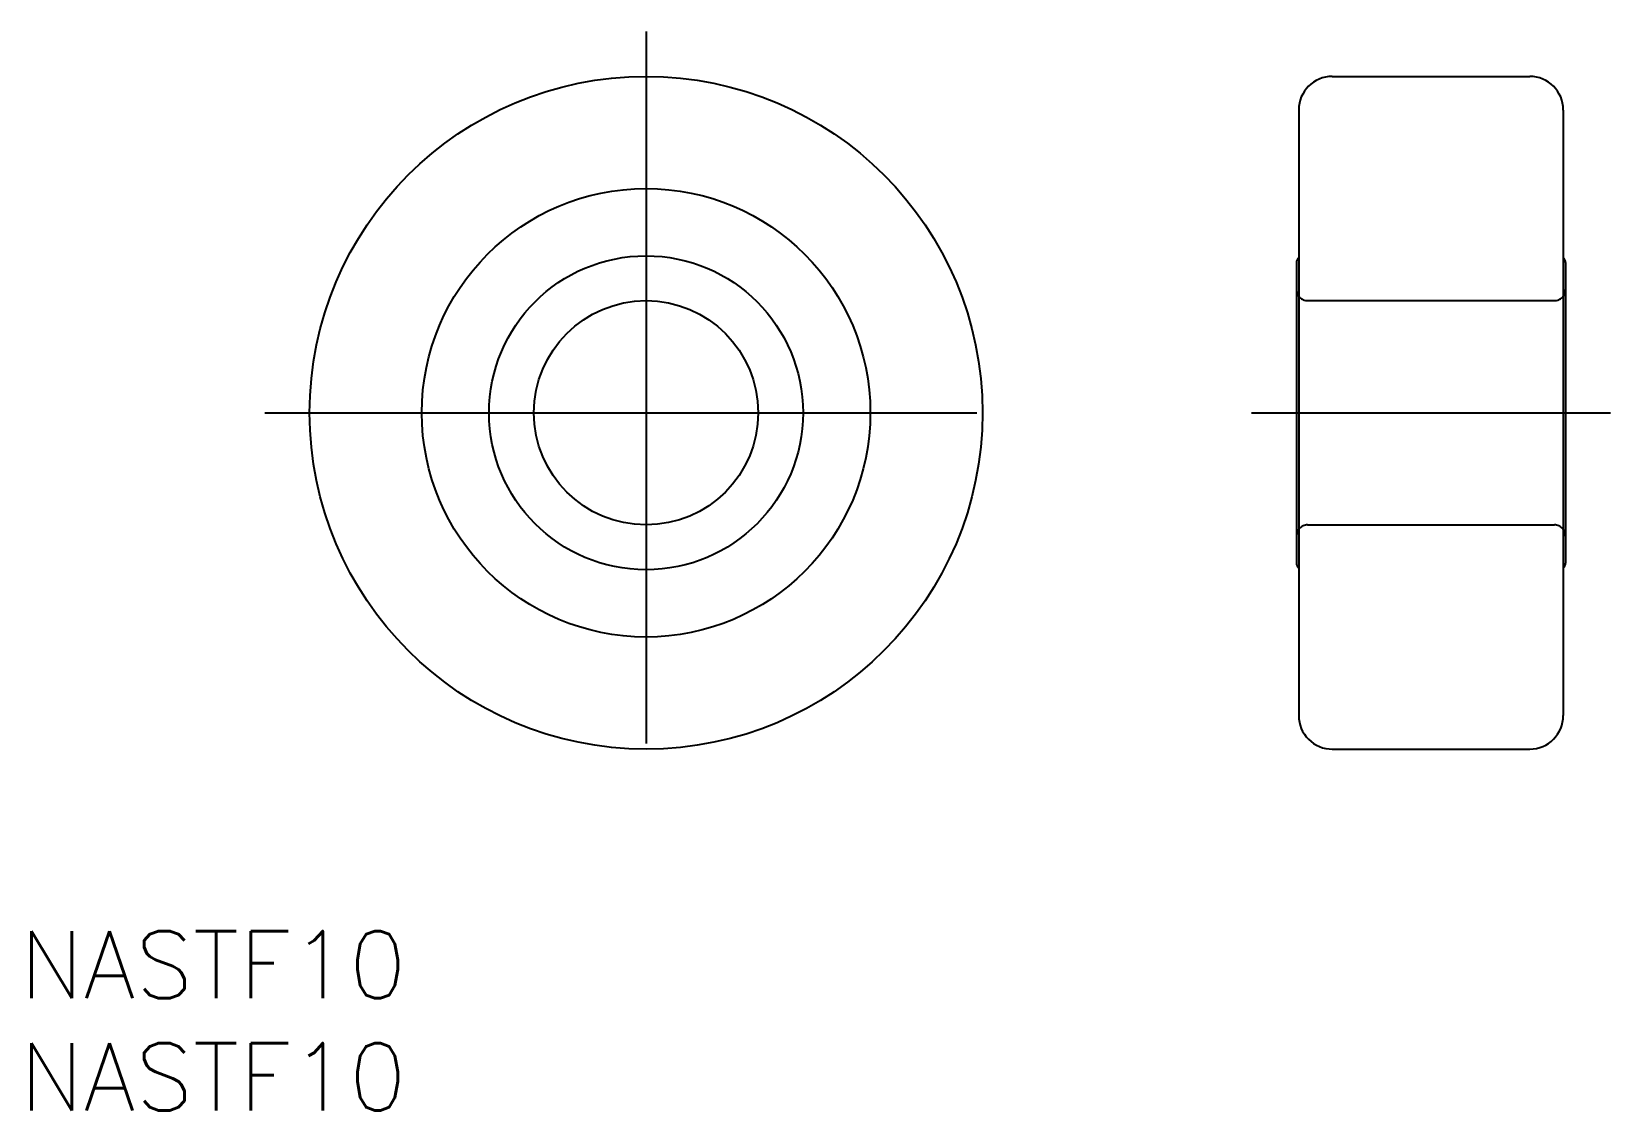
# Model space of a CAD drawing. Extents: x -27.4 to 43, y -31.1 to 17.
import ezdxf

# ---------------------------------------------------------------- set-up
doc = ezdxf.new("R2010")
doc.units = 0
doc.linetypes.add('CENTER', pattern=[50.8, 31.75, -6.35, 6.35, -6.35])
doc.linetypes.add('DASHED', pattern=[19.05, 12.7, -6.35])
doc.layers.get('0').update_dxf_attribs({"linetype": 'CONTINUOUS'})
doc.layers.add('CENTER', color=1, linetype='CENTER')
doc.styles.get("Standard").update_dxf_attribs({"font": 'txt.shx', "height": 3, "bigfont": 'bigfont.shx'})

msp = doc.modelspace()

# ---------------------------------------------------------------- linework, layer by layer
at = {"color": 7, "linetype": 'CONTINUOUS'}
for p, q in [((30.6, 15), (39.4, 15)), ((29.1, 13.5), (29.1, -13.5)), ((40.9, 13.5), (40.9, -13.5)), ((29, 6.7), (29, -6.7)), ((41, 6.7), (41, -6.7)), ((30.6, -15), (39.4, -15))]:
    msp.add_line(p, q, dxfattribs=at)
at = {"color": 3, "linetype": 'DASHED'}
for p, q in [((29.5, 5), (40.5, 5)), ((29.5, -5), (40.5, -5))]:
    msp.add_line(p, q, dxfattribs=at)
at = {"color": 7, "linetype": 'CONTINUOUS'}
for radius in [15, 10, 7, 5]:
    msp.add_circle((0, 0), radius, dxfattribs=at)
for centre, radius, start, end in [((30.6, 13.5), 1.5, 90, 179.99996), ((39.4, 13.5), 1.5, 0, 90), ((29.3, 6.7), 0.3, 131.80954, 180), ((40.7, 6.7), 0.3, 0, 48.19046), ((29.3, -6.7), 0.3, 180, 228.19046), ((40.7, -6.7), 0.3, 311.80954, 0), ((30.6, -13.5), 1.5, 179.99996, 270), ((39.4, -13.5), 1.5, 270, 0)]:
    msp.add_arc(centre, radius, start, end, dxfattribs=at)
at = {"color": 3, "linetype": 'DASHED'}
for centre, start, end in [((29.5, 5.5), 180, 270), ((40.5, 5.5), 270, 0), ((29.5, -5.5), 90, 180), ((40.5, -5.5), 0, 90)]:
    msp.add_arc(centre, 0.5, start, end, dxfattribs=at)
at = {"layer": 'CENTER', "color": 1, "linetype": 'CENTER'}
for p, q in [((0, 17), (0, -17)), ((-17, 0), (17, 0)), ((27, 0), (43, 0))]:
    msp.add_line(p, q, dxfattribs=at)

# ---------------------------------------------------------------- texts
at = {"color": 7, "linetype": 'CONTINUOUS'}
for p in [(-27.914, -26.112), (-27.914, -31.112)]:
    msp.add_text('NASTF10', height=3, dxfattribs=at).set_placement(p)

doc.saveas('drawing.dxf')
